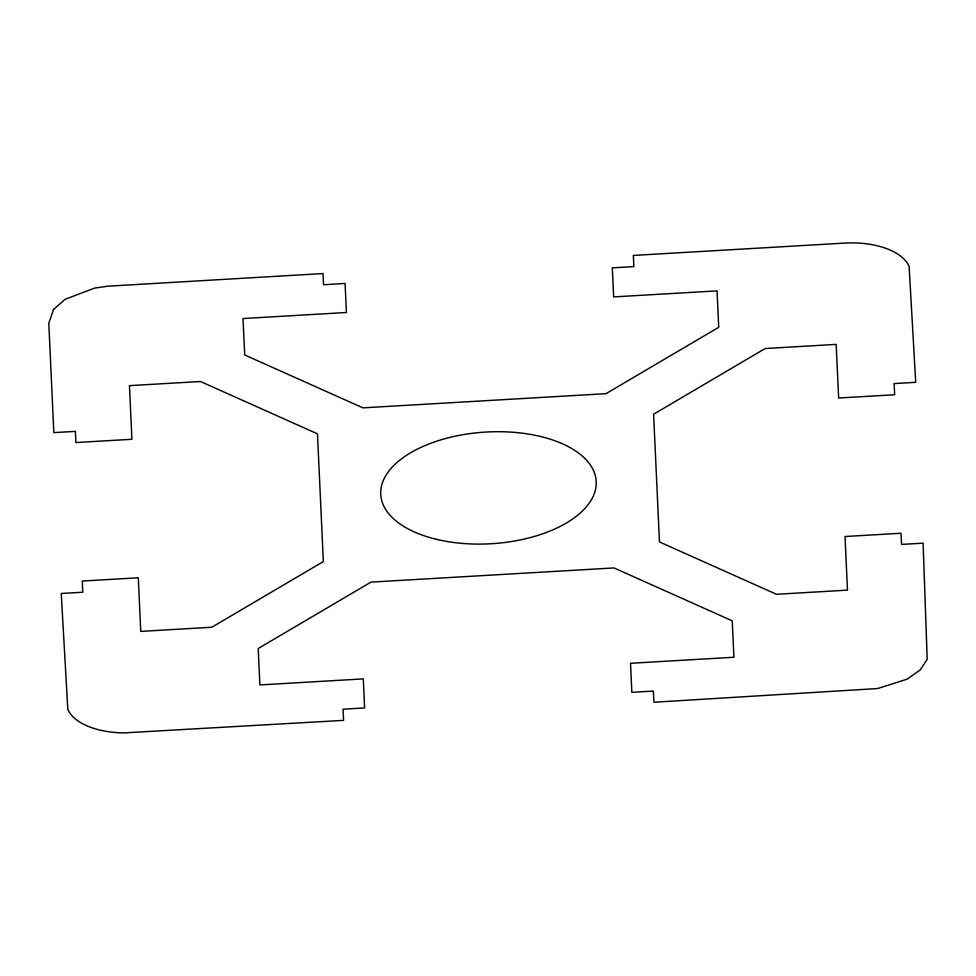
<?xml version="1.0" encoding="UTF-8"?>
<svg xmlns="http://www.w3.org/2000/svg" width="976" height="976" viewBox="0 0 976 976"><rect width="100%" height="100%" fill="white"/><g stroke="black" fill="none" stroke-linecap="round" stroke-linejoin="round"><path stroke-width="1.46" d="M53.534 309.49L48.8 323.154L53.839 432.624L75.384 431.368L75.896 442.543L131.919 439.273L129.454 385.654L200.47 381.506L317.468 433.844L323.349 561.578L211.78 627.251L140.764 631.399L138.299 577.78L82.277 581.049L82.789 592.225L61.244 593.481L67.82 709.418A64.758 33.538 -3.6 0 0 124.013 732.891L343.589 720.361L343.076 709.186L364.621 707.929L363.292 678.893L259.884 684.932L258.213 648.503L370.965 582.123L613.989 567.934L732.232 620.821L733.915 657.251L630.52 663.29L631.85 692.338L653.395 691.081L653.908 702.244L877.619 688.544L907.277 679.113L920.258 669.902L927.2 659.251L923.101 543.168L901.556 544.425L901.043 533.25L845.021 536.519L847.485 590.138L776.469 594.286L659.471 541.948L653.591 414.214L765.16 348.542L836.176 344.394L838.652 398.013L894.663 394.743L894.15 383.568L915.695 382.311L909.12 266.375A64.758 33.538 -3.6 0 0 844.484 243.109L633.351 255.431L633.863 266.607L612.318 267.863L613.66 296.899L717.055 290.872L718.726 327.289L605.974 393.67L362.95 407.858L244.708 354.971L243.024 318.542L346.431 312.503L345.089 283.455L323.544 284.724L323.032 273.548L107.494 286.212L94.513 288.14L65.148 299.266L53.534 309.49M436.833 539.411A107.921 55.9 -3.6 0 0 596.202 481.607A107.921 55.9 -3.6 0 0 432.38 442.677A107.921 55.9 -3.6 0 0 436.833 539.411"/></g></svg>
